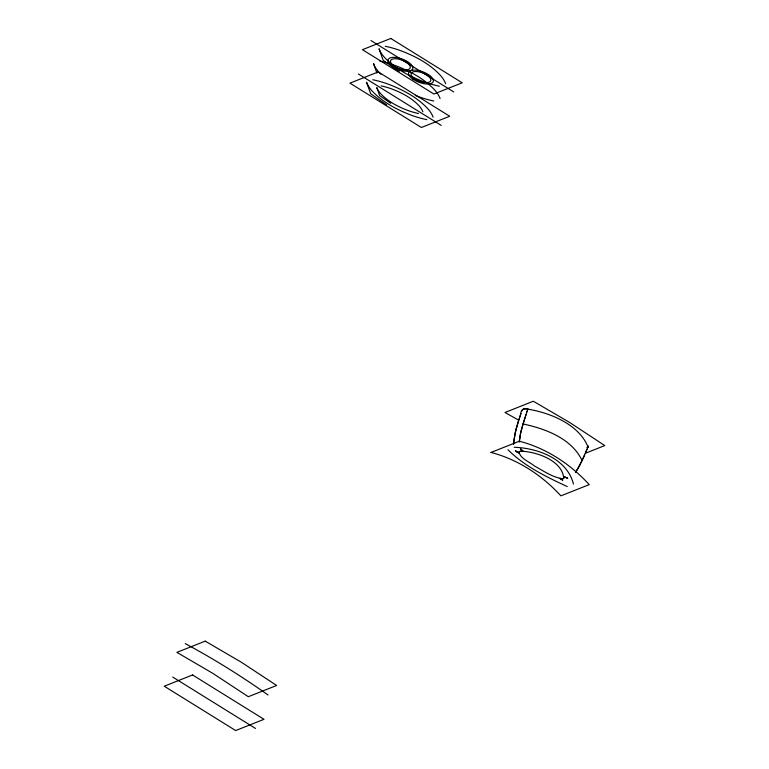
<?xml version="1.0" encoding="UTF-8"?>
<svg xmlns="http://www.w3.org/2000/svg" width="769" height="769" viewBox="0 0 769 769"><rect width="100%" height="100%" fill="white"/><g stroke="black" fill="none" stroke-linecap="round" stroke-linejoin="round"><path stroke-width="1.15" d="M519.325 441.791L520.344 434.206L523.343 422.95M519.229 441.906L520.709 432.562M520.796 432.168L521.372 429.833M521.478 429.448L525.967 414.779M516.153 428.823L513.711 441.291A29.289 25.512 54.5 0 0 513.5 444.155M516.259 428.439L518.056 422.412M523.458 422.575L524.41 419.566M518.681 420.46L514.97 433.476L513.644 444.049M518.181 422.037L519.719 417.259M524.525 419.192L525.256 416.952M519.133 419.057L520.969 413.472M520.738 414.174C520.603 411.377 522.228 408.791 525.15 408.714C548.614 412.049 578.826 423.796 588.064 447.058M526.976 411.742L527.217 410.992M519.988 416.452L520.478 414.962M525.621 415.837L527.947 408.752L524.371 408.868A12.986 5.287 17.8 0 0 522.536 409.598L521.699 411.232M586.036 451.538L586.93 449.404M585.584 452.605L588.285 446.203A3.134 1.394 23.2 0 1 588.295 446.674L587.074 447.693M583.921 456.507L585.863 451.951M587.679 447.625L588.285 446.203M584.565 454.998L579.682 465.572M583.767 456.863L582.671 459.324M582.508 459.679L575.577 472.416M579.499 465.918L575.875 472.031M490.997 452.46L519.325 441.214A152.262 124.655 68.4 0 1 589.246 484.605L560.899 495.851A152.262 124.655 68.4 0 0 490.997 452.441M585.286 453.306L604.761 445.578L569.445 422.335L533.321 401.235L504.993 412.482L518.633 420.134M520.738 451.23L520.344 451.316A7.084 2.499 10.9 0 0 519.133 451.797C519.45 458.17 529.793 462.044 534.426 465.966C543.337 470.801 552.344 477.309 562.533 478.741A6.844 3.326 30.8 0 0 563.744 478.26C562.35 460.41 536.108 451.528 520.834 451.22A5.373 1.894 10.9 0 1 523.035 451.143L520.507 448.846M514.192 447.279C537.867 448.048 567.099 458.747 573.491 484.086M523.064 423.959C545.557 428.785 571.684 438.436 582.104 460.612M567.705 478.145L564.292 476.761L566.407 477.789M562.745 480.116L559.967 478.481L561.678 479.664A7.777 5.825 78.3 0 0 562.639 479.923M415.27 95.404L418.211 96.548A50.456 21.484 20.5 0 0 433.831 101.027M567.234 486.566C546.278 476.828 524.439 466.197 507.944 449.759M523.045 451.153L521.382 449.836A7.777 5.825 78.4 0 1 520.68 448.865M370.946 40.546L453.729 91.934M358.431 74.007L441.214 125.395M172.727 677.066L255.51 728.454M399.188 71.459L383.173 60.28L379.04 48.755A50.456 21.484 20.5 0 0 384.413 57.31C395.083 68.729 409.3 76.198 423.748 81.725A50.456 21.484 20.5 0 0 439.378 86.205M390.729 103.315L379.646 95.577L376.791 87.608A34.913 14.861 20.5 0 0 380.501 93.52C387.893 101.421 397.727 106.593 407.724 110.419A34.913 14.861 20.5 0 0 418.528 113.514M386.682 104.92L370.668 93.741L366.534 82.216A50.456 21.484 20.5 0 0 371.898 90.771C382.578 102.19 396.785 109.659 411.242 115.187A50.456 21.484 20.5 0 0 426.862 119.666M516.653 451.72L518.719 452.874L515.547 450.817M380.876 74.218L378.867 72.123A50.456 21.484 20.5 0 1 373.503 63.577L376.887 73.007M518.633 452.864A6.123 2.163 10.9 0 1 520.786 451.297M564.167 476.722A5.835 2.836 30.8 0 1 559.938 478.395M588.122 447.097A27.54 12.208 23.2 0 1 587.16 447.645M567.57 477.972A7.873 6.844 54.9 0 1 566.397 477.818M516.614 451.759A8.017 6.959 54.9 0 1 515.739 450.836M381.116 85.888A34.913 14.861 20.5 0 1 391.921 88.993C401.927 92.809 411.761 97.98 419.143 105.882A34.913 14.861 20.5 0 1 422.854 111.803M372.782 79.736A50.456 21.484 20.5 0 1 388.403 84.215C402.86 89.742 417.077 97.221 427.747 108.64A50.456 21.484 20.5 0 1 433.11 117.186M385.298 46.275A50.456 21.484 20.5 0 1 400.918 50.754C415.366 56.281 429.583 63.76 440.262 75.179A50.456 21.484 20.5 0 1 445.626 83.725M379.751 61.097A50.456 21.484 20.5 0 1 395.381 65.576C409.829 71.104 424.046 78.573 434.716 89.992A50.456 21.484 20.5 0 1 440.089 98.547M185.242 643.605A817.658 669.424 68.4 0 1 268.025 694.984M390.787 38.45L362.449 49.687L433.889 94.029L462.217 82.792L390.787 38.45M378.271 71.911L349.943 83.148L421.374 127.491L449.711 116.254L378.271 71.911M205.208 641.135L176.88 652.372L213.003 673.461L248.32 696.714L276.648 685.477L241.331 662.224L205.208 641.135M192.567 674.971L164.239 686.208L235.679 730.55L264.007 719.313L192.567 674.971M413.011 79.226A13.111 5.585 20.5 0 0 433.216 81.716A13.111 5.585 20.5 0 0 416.635 70.258A13.111 5.585 20.5 0 0 413.011 79.226M392.45 66.461A13.111 5.585 20.5 0 0 412.655 68.96A13.111 5.585 20.5 0 0 396.073 57.492A13.111 5.585 20.5 0 0 392.45 66.461M414.597 78.794A10.487 4.47 20.5 0 0 430.765 80.793A10.487 4.47 20.5 0 0 417.5 71.623A10.487 4.47 20.5 0 0 414.597 78.794M394.036 66.028A10.487 4.47 20.5 0 0 410.204 68.028A10.487 4.47 20.5 0 0 396.939 58.857A10.487 4.47 20.5 0 0 394.036 66.028"/></g></svg>
